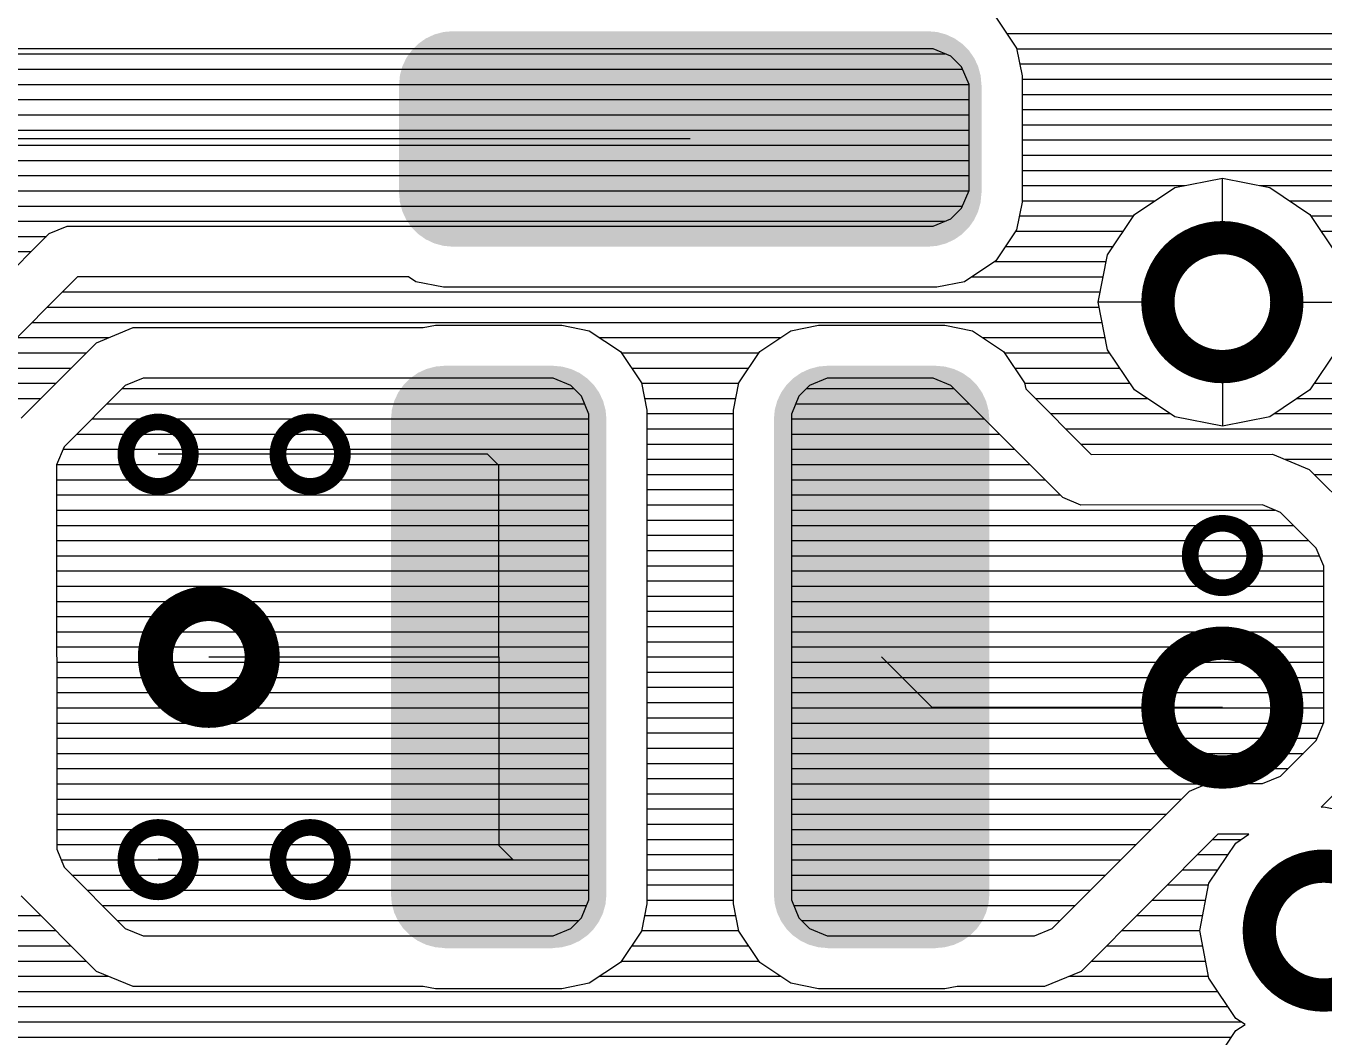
# Model space of a CAD drawing. Extents: x 295 to 953, y 10 to 290.
# Drawn here: x 705.44 to 737.97, y 230.66 to 255.99 of the extents above; entities that cross this region are included whole.
import ezdxf

# ---------------------------------------------------------------- set-up
doc = ezdxf.new("R2010")
doc.units = 0
doc.header["$LTSCALE"] = 5
doc.header["$MEASUREMENT"] = 0
doc.layers.get('0').update_dxf_attribs({"linetype": 'CONTINUOUS', "lineweight": 25})
doc.layers.add('130409_DV-DPH-A6_TOP', color=5, linetype='CONTINUOUS')

msp = doc.modelspace()

# ---------------------------------------------------------------- linework, layer by layer
for points, const_width in [([(733.802, 249.07, 1), (737.033, 249.07, 1)], 0.833), ([(707.94, 245.26, 1), (709.555, 245.26, 1)], 0.417), ([(711.75, 245.26, 1), (713.365, 245.26, 1)], 0.417), ([(734.61, 242.72, 1), (736.225, 242.72, 1)], 0.417), ([(708.679, 240.18, 1), (711.356, 240.18, 1)], 0.879), ([(733.802, 238.91, 1), (737.033, 238.91, 1)], 0.833), ([(707.94, 235.1, 1), (709.555, 235.1, 1)], 0.417), ([(711.75, 235.1, 1), (713.365, 235.1, 1)], 0.417), ([(736.342, 233.322, 1), (739.573, 233.322, 1)], 0.833)]:
    msp.add_lwpolyline(points, format="xyb", close=True, dxfattribs=dict(const_width=const_width))
for points in [[(715.46, 255.679), (715.666, 255.775), (728.703, 255.679), (728.5, 255.775)], [(715.666, 255.775), (715.672, 255.778), (728.5, 255.775), (728.49, 255.778)], [(715.672, 255.778), (715.893, 255.837), (728.49, 255.778), (728.275, 255.837)], [(715.893, 255.837), (715.898, 255.839), (728.275, 255.837), (728.259, 255.839)], [(715.898, 255.839), (716.131, 255.859), (728.259, 255.839), (728.034, 255.859)], [(714.968, 255.189), (715.098, 255.374), (729.196, 255.189), (729.068, 255.374)], [(715.098, 255.374), (715.103, 255.38), (729.068, 255.374), (729.061, 255.38)], [(715.103, 255.38), (715.263, 255.54), (729.061, 255.38), (728.903, 255.54)], [(715.263, 255.54), (715.269, 255.545), (728.903, 255.54), (728.895, 255.545)], [(715.269, 255.545), (715.454, 255.675), (728.895, 255.545), (728.712, 255.675)], [(715.454, 255.675), (715.46, 255.679), (728.712, 255.675), (728.703, 255.679)], [(714.868, 254.978), (714.965, 255.182), (729.296, 254.978), (729.201, 255.182)], [(714.965, 255.182), (714.968, 255.189), (729.201, 255.182), (729.196, 255.189)], [(714.785, 254.511), (714.806, 254.744), (729.38, 254.511), (729.36, 254.744)], [(714.806, 254.744), (714.807, 254.752), (729.36, 254.744), (729.358, 254.752)], [(714.807, 254.752), (714.866, 254.97), (729.358, 254.752), (729.299, 254.97)], [(714.866, 254.97), (714.868, 254.978), (729.299, 254.97), (729.296, 254.978)], [(714.783, 251.808), (714.783, 254.511), (729.383, 251.808), (729.383, 254.511)], [(714.805, 251.575), (714.785, 251.808), (729.359, 251.575), (729.38, 251.808)], [(714.808, 251.567), (714.805, 251.575), (729.358, 251.567), (729.359, 251.575)], [(714.866, 251.349), (714.808, 251.567), (729.299, 251.349), (729.358, 251.567)], [(714.869, 251.341), (714.866, 251.349), (729.297, 251.341), (729.299, 251.349)], [(714.964, 251.137), (714.869, 251.341), (729.2, 251.137), (729.297, 251.341)], [(714.969, 251.13), (714.964, 251.137), (729.197, 251.13), (729.2, 251.137)], [(715.098, 250.945), (714.969, 251.13), (729.067, 250.945), (729.197, 251.13)], [(715.104, 250.939), (715.098, 250.945), (729.062, 250.939), (729.067, 250.945)], [(715.262, 250.779), (715.104, 250.939), (728.902, 250.779), (729.062, 250.939)], [(715.27, 250.773), (715.262, 250.779), (728.896, 250.773), (728.902, 250.779)], [(715.453, 250.644), (715.27, 250.773), (728.711, 250.644), (728.896, 250.773)], [(715.462, 250.64), (715.453, 250.644), (728.705, 250.64), (728.711, 250.644)], [(715.665, 250.544), (715.462, 250.64), (728.499, 250.544), (728.705, 250.64)], [(715.675, 250.541), (715.665, 250.544), (728.493, 250.541), (728.499, 250.544)], [(715.89, 250.482), (715.675, 250.541), (728.272, 250.482), (728.493, 250.541)], [(715.906, 250.48), (715.89, 250.482), (728.267, 250.48), (728.272, 250.482)], [(716.131, 250.459), (715.906, 250.48), (728.034, 250.459), (728.267, 250.48)], [(715.067, 247.163), (715.255, 247.294), (719.495, 247.163), (719.31, 247.294)], [(715.255, 247.294), (715.259, 247.297), (719.31, 247.294), (719.303, 247.297)], [(715.259, 247.297), (715.467, 247.393), (719.303, 247.297), (719.099, 247.393)], [(715.467, 247.393), (715.472, 247.395), (719.099, 247.393), (719.09, 247.395)], [(715.472, 247.395), (715.693, 247.454), (719.09, 247.395), (718.873, 247.454)], [(715.693, 247.454), (715.698, 247.456), (718.873, 247.454), (718.86, 247.456)], [(715.698, 247.456), (715.931, 247.476), (718.86, 247.456), (718.633, 247.476)], [(715.931, 247.476), (715.931, 247.48), (718.633, 247.476), (718.633, 247.48)], [(724.664, 247.163), (724.851, 247.294), (729.092, 247.163), (728.906, 247.294)], [(724.851, 247.294), (724.856, 247.297), (728.906, 247.294), (728.899, 247.297)], [(724.856, 247.297), (725.063, 247.393), (728.899, 247.297), (728.695, 247.393)], [(725.063, 247.393), (725.068, 247.395), (728.695, 247.393), (728.686, 247.395)], [(725.068, 247.395), (725.289, 247.454), (728.686, 247.395), (728.469, 247.454)], [(725.289, 247.454), (725.294, 247.456), (728.469, 247.454), (728.456, 247.456)], [(725.294, 247.456), (725.527, 247.476), (728.456, 247.456), (728.229, 247.476)], [(725.527, 247.476), (725.527, 247.48), (728.229, 247.476), (728.229, 247.48)], [(714.766, 246.808), (714.898, 246.994), (719.797, 246.808), (719.667, 246.994)], [(714.898, 246.994), (714.901, 246.999), (719.667, 246.994), (719.662, 246.999)], [(714.901, 246.999), (715.063, 247.159), (719.662, 246.999), (719.502, 247.159)], [(715.063, 247.159), (715.067, 247.163), (719.502, 247.159), (719.495, 247.163)], [(724.362, 246.808), (724.494, 246.994), (729.393, 246.808), (729.263, 246.994)], [(724.494, 246.994), (724.497, 246.999), (729.263, 246.994), (729.258, 246.999)], [(724.497, 246.999), (724.659, 247.159), (729.258, 246.999), (729.098, 247.159)], [(724.659, 247.159), (724.664, 247.163), (729.098, 247.159), (729.092, 247.163)], [(714.604, 246.371), (714.664, 246.59), (719.959, 246.371), (719.9, 246.59)], [(714.664, 246.59), (714.666, 246.596), (719.9, 246.59), (719.897, 246.596)], [(714.666, 246.596), (714.763, 246.802), (719.897, 246.596), (719.801, 246.802)], [(714.763, 246.802), (714.766, 246.808), (719.801, 246.802), (719.797, 246.808)], [(724.2, 246.371), (724.261, 246.59), (729.555, 246.371), (729.496, 246.59)], [(724.261, 246.59), (724.262, 246.596), (729.496, 246.59), (729.493, 246.596)], [(724.262, 246.596), (724.36, 246.802), (729.493, 246.596), (729.397, 246.802)], [(724.36, 246.802), (724.362, 246.808), (729.397, 246.802), (729.393, 246.808)], [(714.582, 246.131), (714.604, 246.364), (719.982, 246.131), (719.961, 246.364)], [(714.604, 246.364), (714.604, 246.371), (719.961, 246.364), (719.959, 246.371)], [(724.178, 246.131), (724.2, 246.364), (729.578, 246.131), (729.557, 246.364)], [(724.2, 246.364), (724.2, 246.371), (729.557, 246.364), (729.555, 246.371)], [(714.582, 246.129), (714.582, 246.131), (719.982, 246.129), (719.982, 246.131)], [(714.582, 234.231), (714.582, 246.129), (719.982, 234.231), (719.982, 246.129)], [(724.178, 246.129), (724.178, 246.131), (729.578, 246.129), (729.578, 246.131)], [(724.178, 234.231), (724.178, 246.129), (729.578, 234.231), (729.578, 246.129)], [(714.582, 234.229), (714.582, 234.231), (719.982, 234.229), (719.982, 234.231)], [(714.603, 233.996), (714.582, 234.229), (719.96, 233.996), (719.982, 234.229)], [(724.178, 234.229), (724.178, 234.231), (729.578, 234.229), (729.578, 234.231)], [(724.199, 233.996), (724.178, 234.229), (729.557, 233.996), (729.578, 234.229)], [(714.605, 233.989), (714.603, 233.996), (719.96, 233.989), (719.96, 233.996)], [(714.664, 233.77), (714.605, 233.989), (719.899, 233.77), (719.96, 233.989)], [(724.201, 233.989), (724.199, 233.996), (729.556, 233.989), (729.557, 233.996)], [(724.26, 233.77), (724.201, 233.989), (729.496, 233.77), (729.556, 233.989)], [(714.667, 233.764), (714.664, 233.77), (719.898, 233.764), (719.899, 233.77)], [(714.763, 233.558), (714.667, 233.764), (719.8, 233.558), (719.898, 233.764)], [(724.263, 233.764), (724.26, 233.77), (729.494, 233.764), (729.496, 233.77)], [(724.359, 233.558), (724.263, 233.764), (729.397, 233.558), (729.494, 233.764)], [(714.767, 233.552), (714.763, 233.558), (719.798, 233.552), (719.8, 233.558)], [(714.897, 233.366), (714.767, 233.552), (719.666, 233.366), (719.798, 233.552)], [(714.902, 233.361), (714.897, 233.366), (719.663, 233.361), (719.666, 233.366)], [(715.062, 233.201), (714.902, 233.361), (719.501, 233.201), (719.663, 233.361)], [(724.363, 233.552), (724.359, 233.558), (729.394, 233.552), (729.397, 233.558)], [(724.493, 233.366), (724.363, 233.552), (729.262, 233.366), (729.394, 233.552)], [(724.498, 233.361), (724.493, 233.366), (729.259, 233.361), (729.262, 233.366)], [(724.658, 233.201), (724.498, 233.361), (729.097, 233.201), (729.259, 233.361)], [(715.068, 233.197), (715.062, 233.201), (719.496, 233.197), (719.501, 233.201)], [(715.254, 233.066), (715.068, 233.197), (719.309, 233.066), (719.496, 233.197)], [(715.261, 233.063), (715.254, 233.066), (719.304, 233.063), (719.309, 233.066)], [(715.465, 232.967), (715.261, 233.063), (719.097, 232.967), (719.304, 233.063)], [(715.474, 232.965), (715.465, 232.967), (719.092, 232.965), (719.097, 232.967)], [(715.691, 232.906), (715.474, 232.965), (718.871, 232.906), (719.092, 232.965)], [(724.665, 233.197), (724.658, 233.201), (729.093, 233.197), (729.097, 233.201)], [(724.85, 233.066), (724.665, 233.197), (728.905, 233.066), (729.093, 233.197)], [(724.857, 233.063), (724.85, 233.066), (728.901, 233.063), (728.905, 233.066)], [(725.061, 232.967), (724.857, 233.063), (728.693, 232.967), (728.901, 233.063)], [(725.07, 232.965), (725.061, 232.967), (728.688, 232.965), (728.693, 232.967)], [(725.287, 232.906), (725.07, 232.965), (728.467, 232.906), (728.688, 232.965)], [(715.704, 232.904), (715.691, 232.906), (718.866, 232.904), (718.871, 232.906)], [(715.931, 232.884), (715.704, 232.904), (718.633, 232.884), (718.866, 232.904)], [(715.931, 232.88), (715.931, 232.884), (718.633, 232.88), (718.633, 232.884)], [(725.3, 232.904), (725.287, 232.906), (728.462, 232.904), (728.467, 232.906)], [(725.527, 232.884), (725.3, 232.904), (728.229, 232.884), (728.462, 232.904)], [(725.527, 232.88), (725.527, 232.884), (728.229, 232.88), (728.229, 232.884)]]:
    msp.add_solid(points)
at = {"layer": '130409_DV-DPH-A6_TOP', "color": 7}
for p, q in [((729.738, 256.212), (730.256, 255.43)), ((730.012, 255.801), (770.978, 255.801)), ((727.798, 255.42), (700.117, 255.42)), ((728.168, 255.42), (727.798, 255.42)), ((728.615, 255.232), (728.168, 255.42)), ((730.256, 255.43), (730.399, 254.739)), ((730.261, 255.42), (770.978, 255.42)), ((699.812, 255.288), (728.473, 255.288)), ((728.88, 254.968), (728.615, 255.232)), ((730.338, 255.039), (770.978, 255.039)), ((699.344, 254.907), (728.905, 254.907)), ((729.068, 254.521), (728.88, 254.968)), ((730.399, 254.739), (730.399, 251.574)), ((698.963, 254.526), (729.062, 254.526)), ((729.068, 251.869), (729.068, 254.521)), ((730.399, 254.658), (770.978, 254.658)), ((698.582, 254.145), (729.068, 254.145)), ((730.399, 254.277), (770.978, 254.277)), ((698.201, 253.764), (729.068, 253.764)), ((730.399, 253.896), (770.978, 253.896)), ((730.399, 253.515), (770.978, 253.515)), ((697.82, 253.383), (729.068, 253.383)), ((722.083, 253.159), (703.947, 253.159)), ((730.399, 253.134), (770.978, 253.134)), ((697.439, 253.002), (729.068, 253.002)), ((697.058, 252.621), (729.068, 252.621)), ((730.399, 252.753), (770.978, 252.753)), ((696.789, 252.24), (729.068, 252.24)), ((730.399, 252.372), (770.978, 252.372)), ((734.224, 251.94), (735.418, 252.174)), ((735.418, 250.269), (735.418, 252.174)), ((735.418, 252.174), (736.606, 251.94)), ((696.677, 251.859), (729.062, 251.859)), ((728.88, 251.422), (729.068, 251.869)), ((730.399, 251.991), (734.478, 251.991)), ((733.218, 251.265), (734.224, 251.94)), ((736.352, 251.991), (770.978, 251.991)), ((736.606, 251.94), (737.612, 251.265)), ((696.677, 251.478), (728.905, 251.478)), ((730.399, 251.574), (730.256, 250.884)), ((730.399, 251.61), (733.731, 251.61)), ((737.099, 251.61), (770.978, 251.61)), ((728.168, 250.975), (728.615, 251.158)), ((728.615, 251.158), (728.88, 251.422)), ((730.327, 251.229), (733.193, 251.229)), ((732.542, 250.259), (733.218, 251.265)), ((737.612, 251.265), (738.288, 250.259)), ((737.638, 251.229), (770.978, 251.229)), ((696.677, 251.097), (728.473, 251.097)), ((706.02, 250.787), (706.467, 250.975)), ((706.467, 250.975), (728.168, 250.975)), ((730.256, 250.884), (729.738, 250.101)), ((730.231, 250.848), (732.939, 250.848)), ((737.892, 250.848), (770.978, 250.848)), ((696.677, 250.716), (705.948, 250.716)), ((703.215, 247.983), (706.02, 250.787)), ((696.677, 250.335), (705.567, 250.335)), ((729.977, 250.467), (732.685, 250.467)), ((732.309, 249.07), (732.542, 250.259)), ((729.738, 250.101), (728.951, 249.578)), ((729.708, 250.086), (732.512, 250.086)), ((706.731, 249.705), (704.297, 247.272)), ((715.021, 249.705), (706.731, 249.705)), ((715.209, 249.578), (715.021, 249.705)), ((715.895, 249.441), (715.209, 249.578)), ((728.951, 249.578), (728.265, 249.441)), ((729.139, 249.705), (732.436, 249.705)), ((706.35, 249.324), (732.359, 249.324)), ((728.265, 249.441), (715.895, 249.441)), ((705.969, 248.943), (732.334, 248.943)), ((734.214, 249.07), (732.309, 249.07)), ((732.542, 247.876), (732.309, 249.07)), ((736.616, 249.07), (738.521, 249.07)), ((705.588, 248.562), (732.41, 248.562)), ((707.203, 248.054), (708.123, 248.435)), ((708.123, 248.435), (715.392, 248.435)), ((715.392, 248.435), (715.697, 248.496)), ((715.697, 248.496), (718.862, 248.496)), ((718.862, 248.496), (719.553, 248.354)), ((719.553, 248.354), (720.335, 247.836)), ((723.825, 247.836), (724.607, 248.354)), ((724.607, 248.354), (725.298, 248.496)), ((725.298, 248.496), (728.463, 248.496)), ((728.463, 248.496), (729.154, 248.354)), ((729.154, 248.354), (729.936, 247.836)), ((705.207, 248.181), (707.508, 248.181)), ((705.313, 246.164), (707.203, 248.054)), ((719.817, 248.181), (724.343, 248.181)), ((729.418, 248.181), (732.486, 248.181)), ((704.826, 247.8), (706.949, 247.8)), ((720.335, 247.836), (720.858, 247.048)), ((720.36, 247.8), (723.8, 247.8)), ((723.302, 247.048), (723.825, 247.836)), ((729.936, 247.836), (730.459, 247.048)), ((729.962, 247.8), (732.598, 247.8)), ((733.218, 246.87), (732.542, 247.876)), ((735.418, 247.866), (735.418, 245.961)), ((738.288, 247.876), (737.612, 246.87)), ((704.445, 247.419), (706.568, 247.419)), ((720.614, 247.419), (723.546, 247.419)), ((730.216, 247.419), (732.852, 247.419)), ((704.297, 247.038), (706.187, 247.038)), ((707.925, 246.977), (706.39, 245.443)), ((707.853, 246.906), (719.162, 246.906)), ((708.372, 247.165), (707.925, 246.977)), ((708.748, 247.165), (708.372, 247.165)), ((718.643, 247.165), (708.748, 247.165)), ((719.09, 246.977), (718.643, 247.165)), ((719.355, 246.713), (719.09, 246.977)), ((720.858, 247.048), (720.995, 246.362)), ((720.863, 247.038), (723.297, 247.038)), ((723.165, 246.362), (723.302, 247.048)), ((725.07, 246.977), (724.805, 246.713)), ((724.998, 246.906), (728.687, 246.906)), ((725.517, 247.165), (725.07, 246.977)), ((728.168, 247.165), (725.517, 247.165)), ((728.615, 246.977), (728.168, 247.165)), ((731.42, 244.173), (728.615, 246.977)), ((730.459, 247.048), (730.49, 246.901)), ((730.459, 247.038), (733.106, 247.038)), ((737.724, 247.038), (770.978, 247.038)), ((704.297, 246.657), (705.806, 246.657)), ((719.543, 246.266), (719.355, 246.713)), ((720.94, 246.657), (723.22, 246.657)), ((724.805, 246.713), (724.617, 246.266)), ((730.49, 246.901), (732.131, 245.255)), ((730.734, 246.657), (733.538, 246.657)), ((734.224, 246.195), (733.218, 246.87)), ((737.612, 246.87), (736.606, 246.195)), ((737.292, 246.657), (770.978, 246.657)), ((707.472, 246.525), (719.431, 246.525)), ((719.543, 234.089), (719.543, 246.266)), ((720.995, 246.362), (720.995, 233.993)), ((720.995, 246.276), (723.165, 246.276)), ((723.165, 233.993), (723.165, 246.362)), ((724.617, 246.266), (724.617, 234.089)), ((724.729, 246.525), (729.068, 246.525)), ((731.115, 246.276), (734.112, 246.276)), ((736.718, 246.276), (770.978, 246.276)), ((707.091, 246.144), (719.543, 246.144)), ((724.617, 246.144), (729.449, 246.144)), ((735.418, 245.961), (734.224, 246.195)), ((736.606, 246.195), (735.418, 245.961)), ((706.71, 245.763), (719.543, 245.763)), ((720.995, 245.895), (723.165, 245.895)), ((724.617, 245.763), (729.83, 245.763)), ((731.496, 245.895), (770.978, 245.895)), ((706.39, 245.443), (706.202, 244.996)), ((706.365, 245.382), (719.543, 245.382)), ((720.995, 245.514), (723.165, 245.514)), ((724.617, 245.382), (730.211, 245.382)), ((731.877, 245.514), (770.978, 245.514)), ((706.202, 244.996), (706.208, 235.359)), ((706.208, 245.001), (719.543, 245.001)), ((712.558, 245.26), (708.748, 245.26)), ((717.003, 245.26), (712.558, 245.26)), ((717.282, 244.976), (717.003, 245.26)), ((717.282, 240.18), (717.282, 244.976)), ((720.995, 245.133), (723.165, 245.133)), ((724.617, 245.001), (730.592, 245.001)), ((732.131, 245.255), (736.672, 245.26)), ((736.672, 245.26), (737.592, 244.879)), ((736.982, 245.133), (770.978, 245.133)), ((720.995, 244.752), (723.165, 244.752)), ((737.592, 244.879), (738.847, 243.624)), ((737.719, 244.752), (770.978, 244.752)), ((706.202, 244.62), (719.543, 244.62)), ((720.995, 244.371), (723.165, 244.371)), ((724.617, 244.62), (730.973, 244.62)), ((706.202, 244.239), (719.543, 244.239)), ((720.995, 243.99), (723.165, 243.99)), ((724.617, 244.239), (731.354, 244.239)), ((731.867, 243.985), (731.42, 244.173)), ((736.423, 243.99), (731.867, 243.985)), ((736.87, 243.802), (736.423, 243.99)), ((706.202, 243.858), (719.543, 243.858)), ((724.617, 243.858), (736.728, 243.858)), ((737.77, 242.903), (736.87, 243.802)), ((706.202, 243.477), (719.543, 243.477)), ((720.995, 243.609), (723.165, 243.609)), ((724.617, 243.477), (737.196, 243.477)), ((706.202, 243.096), (719.543, 243.096)), ((720.995, 243.228), (723.165, 243.228)), ((724.617, 243.096), (737.577, 243.096)), ((706.202, 242.715), (719.543, 242.715)), ((720.995, 242.847), (723.165, 242.847)), ((724.617, 242.715), (737.846, 242.715)), ((737.958, 242.456), (737.77, 242.903)), ((720.995, 242.466), (723.165, 242.466)), ((737.958, 238.534), (737.958, 242.456)), ((706.202, 242.334), (719.543, 242.334)), ((720.995, 242.085), (723.165, 242.085)), ((724.617, 242.334), (737.958, 242.334)), ((706.202, 241.953), (719.543, 241.953)), ((720.995, 241.704), (723.165, 241.704)), ((724.617, 241.953), (737.958, 241.953)), ((706.202, 241.572), (719.543, 241.572)), ((724.617, 241.572), (737.958, 241.572)), ((706.202, 241.191), (719.543, 241.191)), ((720.995, 241.323), (723.165, 241.323)), ((724.617, 241.191), (737.958, 241.191)), ((706.202, 240.81), (719.543, 240.81)), ((720.995, 240.942), (723.165, 240.942)), ((724.617, 240.81), (737.958, 240.81)), ((706.202, 240.429), (719.543, 240.429)), ((720.995, 240.561), (723.165, 240.561)), ((724.617, 240.429), (737.958, 240.429)), ((710.018, 240.18), (717.282, 240.18)), ((717.282, 240.18), (717.282, 235.451)), ((720.995, 240.18), (723.165, 240.18)), ((728.148, 238.91), (726.878, 240.18)), ((706.202, 240.048), (719.543, 240.048)), ((720.995, 239.799), (723.165, 239.799)), ((724.617, 240.048), (737.958, 240.048)), ((706.202, 239.667), (719.543, 239.667)), ((724.617, 239.667), (737.958, 239.667)), ((706.202, 239.286), (719.543, 239.286)), ((720.995, 239.418), (723.165, 239.418)), ((724.617, 239.286), (737.958, 239.286)), ((706.202, 238.905), (719.543, 238.905)), ((720.995, 239.037), (723.165, 239.037)), ((724.617, 238.905), (737.958, 238.905)), ((735.418, 238.91), (728.148, 238.91)), ((706.202, 238.524), (719.543, 238.524)), ((720.995, 238.656), (723.165, 238.656)), ((724.617, 238.524), (737.952, 238.524)), ((737.77, 238.087), (737.958, 238.534)), ((706.202, 238.143), (719.543, 238.143)), ((720.995, 238.275), (723.165, 238.275)), ((724.617, 238.143), (737.795, 238.143)), ((720.995, 237.894), (723.165, 237.894)), ((736.87, 237.188), (737.77, 238.087)), ((706.202, 237.762), (719.543, 237.762)), ((720.995, 237.513), (723.165, 237.513)), ((724.617, 237.762), (737.45, 237.762)), ((706.202, 237.381), (719.543, 237.381)), ((724.617, 237.381), (737.069, 237.381)), ((736.423, 237.005), (736.87, 237.188)), ((738.847, 237.366), (737.892, 236.416)), ((706.202, 237), (719.543, 237)), ((720.995, 237.132), (723.165, 237.132)), ((724.617, 237), (735.042, 237)), ((731.155, 233.378), (734.595, 236.817)), ((734.595, 236.817), (735.042, 237.005)), ((735.042, 237.005), (736.423, 237.005)), ((706.202, 236.619), (719.543, 236.619)), ((720.995, 236.751), (723.165, 236.751)), ((724.617, 236.619), (734.396, 236.619)), ((706.202, 236.238), (719.543, 236.238)), ((720.995, 236.37), (723.165, 236.37)), ((724.617, 236.238), (734.015, 236.238)), ((737.892, 236.416), (737.958, 236.426)), ((737.958, 236.426), (739.146, 236.192)), ((706.202, 235.857), (719.543, 235.857)), ((720.995, 235.989), (723.165, 235.989)), ((724.617, 235.857), (733.634, 235.857)), ((720.995, 235.608), (723.165, 235.608)), ((735.306, 235.735), (731.877, 232.301)), ((735.082, 234.511), (735.758, 235.517)), ((735.179, 235.608), (735.89, 235.608)), ((736.078, 235.735), (735.306, 235.735)), ((735.758, 235.517), (736.078, 235.735)), ((706.202, 235.476), (719.543, 235.476)), ((706.208, 235.359), (706.39, 234.912)), ((717.282, 235.451), (717.638, 235.1)), ((720.995, 235.227), (723.165, 235.227)), ((724.617, 235.476), (733.253, 235.476)), ((734.798, 235.227), (735.56, 235.227)), ((706.314, 235.095), (719.543, 235.095)), ((706.39, 234.912), (707.925, 233.378)), ((712.558, 235.1), (708.748, 235.1)), ((717.638, 235.1), (712.558, 235.1)), ((724.617, 235.095), (732.872, 235.095)), ((706.589, 234.714), (719.543, 234.714)), ((720.995, 234.846), (723.165, 234.846)), ((724.617, 234.714), (732.491, 234.714)), ((734.417, 234.846), (735.306, 234.846)), ((706.97, 234.333), (719.543, 234.333)), ((720.995, 234.465), (723.165, 234.465)), ((724.617, 234.333), (732.11, 234.333)), ((734.036, 234.465), (735.077, 234.465)), ((734.849, 233.322), (735.082, 234.511)), ((707.203, 232.301), (705.313, 234.191)), ((707.351, 233.952), (719.482, 233.952)), ((719.355, 233.642), (719.543, 234.089)), ((720.995, 233.993), (720.858, 233.307)), ((720.995, 234.084), (723.165, 234.084)), ((723.302, 233.307), (723.165, 233.993)), ((724.617, 234.089), (724.805, 233.642)), ((724.678, 233.952), (731.729, 233.952)), ((733.655, 234.084), (735.001, 234.084)), ((700.345, 233.703), (705.806, 233.703)), ((707.732, 233.571), (719.289, 233.571)), ((719.09, 233.378), (719.355, 233.642)), ((720.94, 233.703), (723.22, 233.703)), ((724.805, 233.642), (725.07, 233.378)), ((724.871, 233.571), (731.348, 233.571)), ((733.274, 233.703), (734.925, 233.703)), ((700.421, 233.322), (706.187, 233.322)), ((707.925, 233.378), (708.372, 233.19)), ((718.643, 233.195), (719.09, 233.378)), ((720.858, 233.307), (720.335, 232.519)), ((720.863, 233.322), (723.297, 233.322)), ((723.825, 232.519), (723.302, 233.307)), ((725.07, 233.378), (725.517, 233.19)), ((730.708, 233.195), (731.155, 233.378)), ((732.893, 233.322), (734.849, 233.322)), ((735.082, 232.128), (734.849, 233.322)), ((700.345, 232.941), (706.568, 232.941)), ((708.372, 233.19), (718.643, 233.195)), ((720.614, 232.941), (723.546, 232.941)), ((725.517, 233.19), (728.433, 233.195)), ((728.433, 233.195), (730.708, 233.195)), ((732.512, 232.941), (734.925, 232.941)), ((700.269, 232.56), (706.949, 232.56)), ((708.123, 231.92), (707.203, 232.301)), ((720.335, 232.519), (719.553, 232.001)), ((720.36, 232.56), (723.8, 232.56)), ((724.607, 232.001), (723.825, 232.519)), ((731.877, 232.301), (730.957, 231.925)), ((732.131, 232.56), (735.001, 232.56)), ((700.193, 232.179), (707.508, 232.179)), ((719.553, 232.001), (718.862, 231.859)), ((719.817, 232.179), (724.343, 232.179)), ((725.298, 231.859), (724.607, 232.001)), ((731.572, 232.179), (735.077, 232.179)), ((735.758, 231.122), (735.082, 232.128)), ((699.964, 231.798), (735.306, 231.798)), ((715.392, 231.92), (708.123, 231.92)), ((715.697, 231.859), (715.392, 231.92)), ((718.862, 231.859), (715.697, 231.859)), ((728.463, 231.859), (725.298, 231.859)), ((728.768, 231.92), (728.463, 231.859)), ((730.957, 231.925), (728.768, 231.92)), ((699.71, 231.417), (735.56, 231.417)), ((700.772, 231.036), (735.89, 231.036)), ((735.987, 230.97), (735.758, 231.122)), ((735.758, 230.818), (735.987, 230.97)), ((701.229, 230.655), (735.646, 230.655)), ((735.082, 229.812), (735.758, 230.818))]:
    msp.add_line(p, q, dxfattribs=at)

doc.saveas('drawing.dxf')
